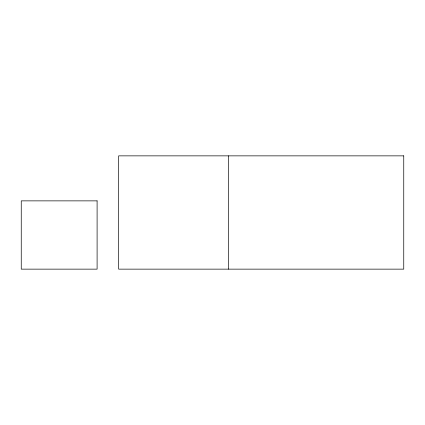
<?xml version="1.0" encoding="UTF-8"?>
<svg xmlns="http://www.w3.org/2000/svg" width="425" height="425" viewBox="0 0 425 425"><rect width="100%" height="100%" fill="white"/><g stroke="black" fill="none" stroke-linecap="round" stroke-linejoin="round"><path stroke-width="0.64" d="M228.411 155.858L228.411 269.142M403.75 155.858L118.665 155.858L118.665 269.142L403.75 269.142L403.75 155.858M97.097 200.866L21.25 200.866L21.25 269.142L97.097 269.142L97.097 200.866"/></g></svg>
